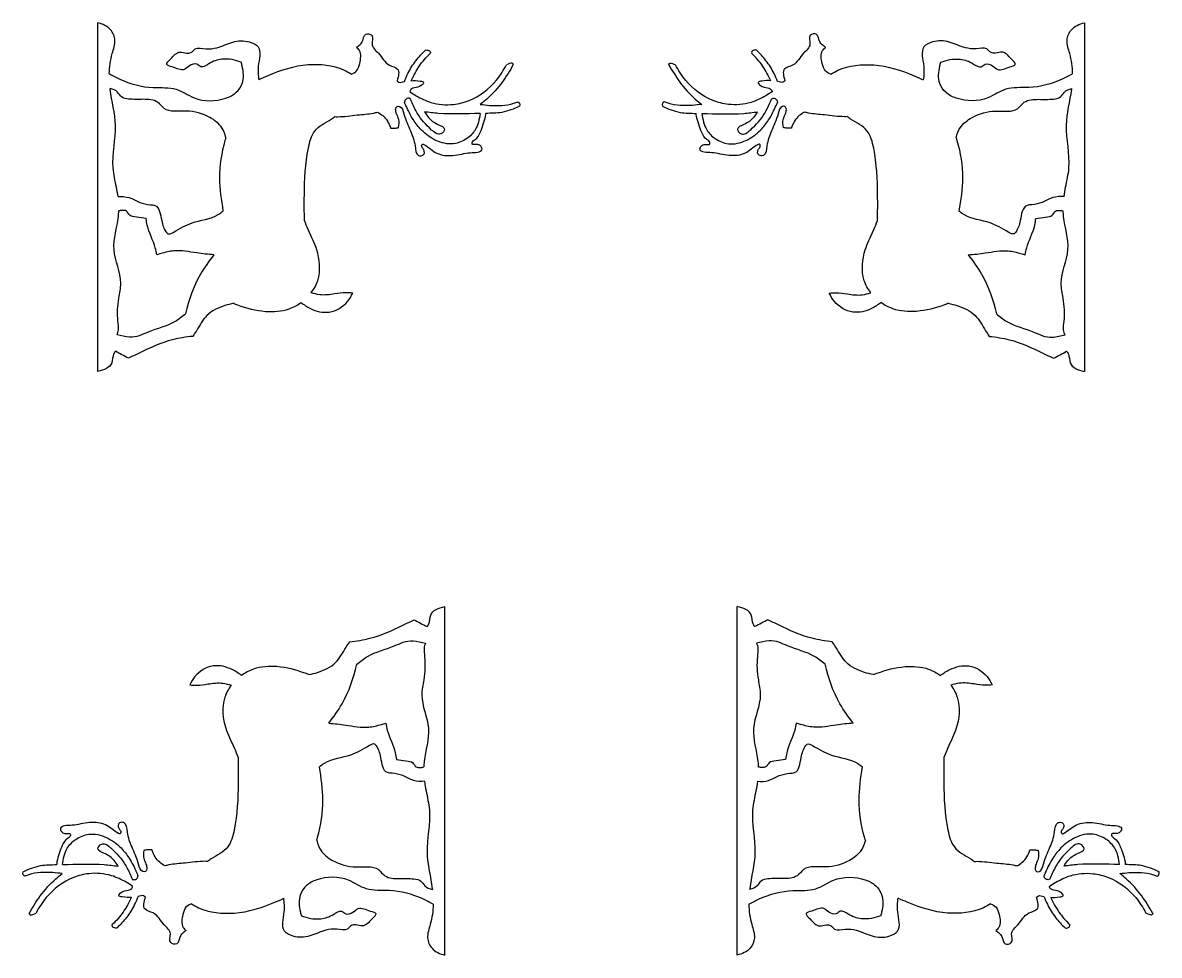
# Model space of a CAD drawing. Header units: inches. Extents: x 473.1 to 515.3, y 216.8 to 240.4.
# Drawn here: x 500.53 to 515.29, y 228.25 to 240.36 of the extents above; entities that cross this region are included whole.
import ezdxf

# ---------------------------------------------------------------- set-up
doc = ezdxf.new("R2010")
doc.units = ezdxf.units.IN
doc.header["$MEASUREMENT"] = 0

msp = doc.modelspace()

# ---------------------------------------------------------------- linework, layer by layer
at = {"color": 5}
for p, q in [((501.502, 240.36), (501.502, 235.831)), ((514.321, 240.36), (514.321, 235.831)), ((506.014, 228.253), (506.014, 232.782)), ((509.81, 228.253), (509.81, 232.782))]:
    msp.add_line(p, q, dxfattribs=at)
for points, knots in [([(501.654, 239.699), (501.656, 239.786), (501.676, 239.933), (501.749, 240.121), (501.674, 240.298), (501.567, 240.341), (501.502, 240.36)], [2.72554, 2.72554, 2.72554, 2.72554, 2.9260651, 3.0634091, 3.1765819, 3.3247475, 3.3247475, 3.3247475, 3.3247475]), ([(514.169, 239.699), (514.167, 239.786), (514.148, 239.933), (514.074, 240.121), (514.149, 240.298), (514.257, 240.341), (514.321, 240.36)], [2.72554, 2.72554, 2.72554, 2.72554, 2.9260651, 3.0634091, 3.1765819, 3.3247475, 3.3247475, 3.3247475, 3.3247475]), ([(503.367, 239.848), (503.329, 239.862), (503.247, 239.887), (503.097, 239.894), (502.97, 239.85), (502.854, 239.762), (502.784, 239.843), (502.696, 239.807), (502.61, 239.721), (502.511, 239.78), (502.368, 239.811), (502.476, 239.912), (502.547, 240), (502.648, 239.961), (502.724, 239.966), (502.779, 240.051), (502.913, 240.011), (503.076, 240.033), (503.253, 240.123), (503.445, 240.135), (503.648, 240.036), (503.577, 239.819), (503.587, 239.676), (503.596, 239.62)], [0.075344, 0.075344, 0.075344, 0.075344, 0.16897, 0.273404, 0.410715, 0.49524, 0.542149, 0.617082, 0.680191, 0.803806, 0.863576, 0.929606, 1.047787, 1.113322, 1.157595, 1.212393, 1.318851, 1.427877, 1.598184, 1.765158, 1.864327, 2.056465, 2.188796, 2.188796, 2.188796, 2.188796]), ([(504.864, 240.04), (504.879, 240.051), (504.907, 240.072), (504.958, 240.123), (504.955, 240.231), (505.104, 240.205), (505.036, 240.06), (505.18, 239.955), (505.244, 239.806), (505.435, 239.774), (505.413, 239.674), (505.392, 239.607)], [0.0335602, 0.0335602, 0.0335602, 0.0335602, 0.0751985, 0.1162753, 0.1974694, 0.2588353, 0.3456807, 0.4572883, 0.6191525, 0.7096887, 0.8188008, 0.8188008, 0.8188008, 0.8188008]), ([(510.959, 240.04), (510.945, 240.051), (510.916, 240.072), (510.866, 240.123), (510.868, 240.231), (510.72, 240.205), (510.788, 240.06), (510.644, 239.955), (510.58, 239.806), (510.389, 239.774), (510.411, 239.674), (510.432, 239.607)], [0.0335602, 0.0335602, 0.0335602, 0.0335602, 0.0751985, 0.1162753, 0.1974694, 0.2588353, 0.3456807, 0.4572883, 0.6191525, 0.7096887, 0.8188008, 0.8188008, 0.8188008, 0.8188008]), ([(512.457, 239.848), (512.495, 239.862), (512.577, 239.887), (512.727, 239.894), (512.854, 239.85), (512.97, 239.762), (513.039, 239.843), (513.128, 239.807), (513.213, 239.721), (513.313, 239.78), (513.456, 239.811), (513.347, 239.912), (513.277, 240), (513.176, 239.961), (513.1, 239.966), (513.044, 240.051), (512.911, 240.011), (512.748, 240.033), (512.571, 240.123), (512.379, 240.135), (512.176, 240.036), (512.246, 239.819), (512.237, 239.676), (512.228, 239.62)], [0.075344, 0.075344, 0.075344, 0.075344, 0.16897, 0.273404, 0.410715, 0.49524, 0.542149, 0.617082, 0.680191, 0.803806, 0.863576, 0.929606, 1.047787, 1.113322, 1.157595, 1.212393, 1.318851, 1.427877, 1.598184, 1.765158, 1.864327, 2.056465, 2.188796, 2.188796, 2.188796, 2.188796]), ([(504.795, 239.694), (504.824, 239.701), (504.876, 239.728), (504.916, 239.85), (504.933, 239.976), (504.88, 240.028), (504.864, 240.04)], [0.1203119, 0.1203119, 0.1203119, 0.1203119, 0.1902273, 0.2703508, 0.3992724, 0.4448537, 0.4448537, 0.4448537, 0.4448537]), ([(505.488, 239.598), (505.502, 239.632), (505.543, 239.727), (505.63, 239.868), (505.719, 239.96), (505.762, 240.005)], [0, 0, 0, 0, 0.0850094, 0.2379594, 0.3802232, 0.3802232, 0.3802232, 0.3802232]), ([(505.576, 239.607), (505.592, 239.641), (505.64, 239.738), (505.722, 239.86), (505.798, 239.937), (505.824, 239.962)], [0.0521259, 0.0521259, 0.0521259, 0.0521259, 0.1384535, 0.3022837, 0.3871305, 0.3871305, 0.3871305, 0.3871305]), ([(505.762, 240.005), (505.769, 240.006), (505.791, 240.007), (505.826, 239.994), (505.826, 239.971), (505.824, 239.962)], [0.04692625, 0.04692625, 0.04692625, 0.04692625, 0.06232295, 0.09595677, 0.11540307, 0.11540307, 0.11540307, 0.11540307]), ([(510.061, 240.005), (510.055, 240.006), (510.033, 240.007), (509.998, 239.994), (509.998, 239.971), (510, 239.962)], [0.04692625, 0.04692625, 0.04692625, 0.04692625, 0.06232295, 0.09595677, 0.11540307, 0.11540307, 0.11540307, 0.11540307]), ([(510.248, 239.607), (510.232, 239.641), (510.184, 239.738), (510.102, 239.86), (510.026, 239.937), (510, 239.962)], [0.0521259, 0.0521259, 0.0521259, 0.0521259, 0.1384535, 0.3022837, 0.3871305, 0.3871305, 0.3871305, 0.3871305]), ([(510.336, 239.598), (510.321, 239.632), (510.281, 239.727), (510.193, 239.868), (510.104, 239.96), (510.061, 240.005)], [0, 0, 0, 0, 0.0850094, 0.2379594, 0.3802232, 0.3802232, 0.3802232, 0.3802232]), ([(511.028, 239.694), (511, 239.701), (510.948, 239.728), (510.907, 239.85), (510.89, 239.976), (510.944, 240.028), (510.959, 240.04)], [0.1203119, 0.1203119, 0.1203119, 0.1203119, 0.1902273, 0.2703508, 0.3992724, 0.4448537, 0.4448537, 0.4448537, 0.4448537]), ([(501.654, 239.699), (501.699, 239.674), (501.876, 239.58), (502.171, 239.498), (502.519, 239.534), (502.79, 239.333), (503.092, 239.335), (503.307, 239.443), (503.41, 239.594), (503.396, 239.742), (503.372, 239.832), (503.367, 239.848)], [0.054835, 0.054835, 0.054835, 0.054835, 0.172527, 0.517877, 0.747339, 0.944496, 1.262348, 1.382481, 1.487883, 1.66332, 1.702113, 1.702113, 1.702113, 1.702113]), ([(504.795, 239.694), (504.765, 239.712), (504.596, 239.801), (504.206, 239.847), (503.839, 239.728), (503.634, 239.638), (503.596, 239.62)], [0.1376505, 0.1376505, 0.1376505, 0.1376505, 0.2182258, 0.5808549, 0.9979028, 1.0964829, 1.0964829, 1.0964829, 1.0964829]), ([(505.56, 239.464), (505.587, 239.446), (505.673, 239.391), (505.855, 239.304), (506.099, 239.283), (506.405, 239.362), (506.656, 239.549), (506.775, 239.741), (506.814, 239.812)], [0.017713, 0.017713, 0.017713, 0.017713, 0.092927, 0.253472, 0.479955, 0.639706, 0.976773, 1.162903, 1.162903, 1.162903, 1.162903]), ([(506.902, 239.817), (506.858, 239.739), (506.76, 239.577), (506.607, 239.407), (506.502, 239.322), (506.474, 239.3)], [0.0963636, 0.0963636, 0.0963636, 0.0963636, 0.3031278, 0.533921, 0.6164938, 0.6164938, 0.6164938, 0.6164938]), ([(506.902, 239.817), (506.9, 239.828), (506.886, 239.847), (506.843, 239.827), (506.814, 239.812)], [0.1155174, 0.1155174, 0.1155174, 0.1155174, 0.1545353, 0.2169543, 0.2169543, 0.2169543, 0.2169543]), ([(508.921, 239.817), (508.923, 239.828), (508.937, 239.847), (508.981, 239.827), (509.01, 239.812)], [0.1155174, 0.1155174, 0.1155174, 0.1155174, 0.1545353, 0.2169543, 0.2169543, 0.2169543, 0.2169543]), ([(508.921, 239.817), (508.966, 239.739), (509.064, 239.577), (509.216, 239.407), (509.322, 239.322), (509.35, 239.3)], [0.0963636, 0.0963636, 0.0963636, 0.0963636, 0.3031278, 0.533921, 0.6164938, 0.6164938, 0.6164938, 0.6164938]), ([(510.264, 239.464), (510.237, 239.446), (510.151, 239.391), (509.968, 239.304), (509.724, 239.283), (509.418, 239.362), (509.168, 239.549), (509.048, 239.741), (509.01, 239.812)], [0.017713, 0.017713, 0.017713, 0.017713, 0.092927, 0.253472, 0.479955, 0.639706, 0.976773, 1.162903, 1.162903, 1.162903, 1.162903]), ([(511.028, 239.694), (511.058, 239.712), (511.227, 239.801), (511.618, 239.847), (511.985, 239.728), (512.189, 239.638), (512.228, 239.62)], [0.1376505, 0.1376505, 0.1376505, 0.1376505, 0.2182258, 0.5808549, 0.9979028, 1.0964829, 1.0964829, 1.0964829, 1.0964829]), ([(514.169, 239.699), (514.125, 239.674), (513.947, 239.58), (513.653, 239.498), (513.304, 239.534), (513.034, 239.333), (512.731, 239.335), (512.517, 239.443), (512.414, 239.594), (512.428, 239.742), (512.452, 239.832), (512.457, 239.848)], [0.054835, 0.054835, 0.054835, 0.054835, 0.172527, 0.517877, 0.747339, 0.944496, 1.262348, 1.382481, 1.487883, 1.66332, 1.702113, 1.702113, 1.702113, 1.702113]), ([(501.767, 238.102), (501.762, 238.143), (501.741, 238.268), (501.665, 238.572), (501.783, 239.005), (501.685, 239.343), (501.665, 239.503), (501.665, 239.506)], [1.48944, 1.48944, 1.48944, 1.48944, 1.584694, 1.779521, 2.207203, 2.570887, 2.57787, 2.57787, 2.57787, 2.57787]), ([(503.168, 238.866), (503.154, 238.919), (503.117, 239.023), (502.931, 239.164), (502.674, 239.239), (502.396, 239.184), (502.274, 239.362), (502.09, 239.368), (501.941, 239.361), (501.809, 239.382), (501.762, 239.475), (501.703, 239.498), (501.665, 239.506)], [0.124132, 0.124132, 0.124132, 0.124132, 0.227227, 0.383683, 0.629087, 0.851327, 0.940047, 1.086084, 1.234501, 1.306591, 1.368707, 1.454176, 1.454176, 1.454176, 1.454176]), ([(505.392, 239.607), (505.399, 239.598), (505.424, 239.576), (505.462, 239.589), (505.488, 239.598)], [0.03012915, 0.03012915, 0.03012915, 0.03012915, 0.05590725, 0.11166837, 0.11166837, 0.11166837, 0.11166837]), ([(505.576, 239.607), (505.611, 239.609), (505.662, 239.61), (505.757, 239.591), (505.674, 239.501), (505.57, 239.524), (505.56, 239.469), (505.56, 239.464)], [0.0209127, 0.0209127, 0.0209127, 0.0209127, 0.1095426, 0.1458632, 0.1849923, 0.3086619, 0.3194369, 0.3194369, 0.3194369, 0.3194369]), ([(510.248, 239.607), (510.213, 239.609), (510.162, 239.61), (510.066, 239.591), (510.149, 239.501), (510.254, 239.524), (510.264, 239.469), (510.264, 239.464)], [0.0209127, 0.0209127, 0.0209127, 0.0209127, 0.1095426, 0.1458632, 0.1849923, 0.3086619, 0.3194369, 0.3194369, 0.3194369, 0.3194369]), ([(510.432, 239.607), (510.425, 239.598), (510.4, 239.576), (510.362, 239.589), (510.336, 239.598)], [0.03012915, 0.03012915, 0.03012915, 0.03012915, 0.05590725, 0.11166837, 0.11166837, 0.11166837, 0.11166837]), ([(512.655, 238.866), (512.67, 238.919), (512.707, 239.023), (512.892, 239.164), (513.149, 239.239), (513.427, 239.184), (513.549, 239.362), (513.734, 239.368), (513.883, 239.361), (514.015, 239.382), (514.061, 239.475), (514.121, 239.498), (514.159, 239.506)], [0.124132, 0.124132, 0.124132, 0.124132, 0.227227, 0.383683, 0.629087, 0.851327, 0.940047, 1.086084, 1.234501, 1.306591, 1.368707, 1.454176, 1.454176, 1.454176, 1.454176]), ([(514.057, 238.102), (514.062, 238.143), (514.083, 238.268), (514.159, 238.572), (514.041, 239.005), (514.138, 239.343), (514.158, 239.503), (514.159, 239.506)], [1.48944, 1.48944, 1.48944, 1.48944, 1.584694, 1.779521, 2.207203, 2.570887, 2.57787, 2.57787, 2.57787, 2.57787]), ([(505.563, 239.375), (505.557, 239.378), (505.537, 239.383), (505.494, 239.366), (505.489, 239.337), (505.49, 239.323)], [0.0659547, 0.0659547, 0.0659547, 0.0659547, 0.08136451, 0.11863646, 0.15052841, 0.15052841, 0.15052841, 0.15052841]), ([(505.749, 239.203), (505.765, 239.177), (505.81, 239.108), (505.894, 239.045), (506.043, 238.994), (505.944, 238.881), (505.786, 239.009), (505.669, 239.144), (505.595, 239.298), (505.568, 239.363), (505.563, 239.375)], [0.0196757, 0.0196757, 0.0196757, 0.0196757, 0.0888288, 0.2069723, 0.2881224, 0.3474639, 0.4464288, 0.6664915, 0.7999461, 0.830024, 0.830024, 0.830024, 0.830024]), ([(510.074, 239.203), (510.058, 239.177), (510.014, 239.108), (509.929, 239.045), (509.78, 238.994), (509.88, 238.881), (510.037, 239.009), (510.155, 239.144), (510.229, 239.298), (510.256, 239.363), (510.261, 239.375)], [0.0196757, 0.0196757, 0.0196757, 0.0196757, 0.0888288, 0.2069723, 0.2881224, 0.3474639, 0.4464288, 0.6664915, 0.7999461, 0.830024, 0.830024, 0.830024, 0.830024]), ([(510.261, 239.375), (510.266, 239.378), (510.287, 239.383), (510.329, 239.366), (510.334, 239.337), (510.334, 239.323)], [0.0659547, 0.0659547, 0.0659547, 0.0659547, 0.08136451, 0.11863646, 0.15052841, 0.15052841, 0.15052841, 0.15052841]), ([(504.586, 239.141), (504.597, 239.14), (504.694, 239.138), (504.861, 239.165), (505.037, 239.175), (505.123, 239.195), (505.14, 239.2)], [0.2197167, 0.2197167, 0.2197167, 0.2197167, 0.2456395, 0.443915, 0.608473, 0.6494679, 0.6494679, 0.6494679, 0.6494679]), ([(505.14, 239.2), (505.164, 239.186), (505.237, 239.137), (505.289, 239.055), (505.307, 238.994), (505.308, 238.992)], [0.0538007, 0.0538007, 0.0538007, 0.0538007, 0.1159326, 0.2582967, 0.263019, 0.263019, 0.263019, 0.263019]), ([(505.413, 239), (505.419, 239.035), (505.424, 239.097), (505.386, 239.17), (505.371, 239.222), (505.376, 239.257), (505.394, 239.277), (505.457, 239.275), (505.491, 239.123), (505.563, 238.966), (505.632, 238.799), (505.634, 238.631), (505.721, 238.63), (505.749, 238.658), (505.749, 238.693), (505.734, 238.721), (505.716, 238.742), (505.708, 238.762), (505.72, 238.789), (505.806, 238.747), (505.896, 238.643), (506.128, 238.624), (506.304, 238.676), (506.424, 238.673), (506.507, 238.699), (506.487, 238.759), (506.441, 238.786), (506.403, 238.778), (506.366, 238.779), (506.365, 238.818), (506.463, 238.871), (506.498, 239.006), (506.541, 239.122), (506.545, 239.17), (506.545, 239.183)], [0.028135, 0.028135, 0.028135, 0.028135, 0.108244, 0.169818, 0.213988, 0.231334, 0.248282, 0.27224, 0.357755, 0.54116, 0.697207, 0.798566, 0.841166, 0.859367, 0.884277, 0.914832, 0.930096, 0.94753, 0.965028, 0.978794, 1.135467, 1.296511, 1.472302, 1.549432, 1.594197, 1.629311, 1.665483, 1.708347, 1.723076, 1.735714, 1.781266, 1.953369, 2.036597, 2.066195, 2.066195, 2.066195, 2.066195]), ([(506.471, 239.182), (506.46, 239.106), (506.436, 238.979), (506.297, 238.842), (506.113, 238.764), (505.889, 238.818), (505.718, 238.946), (505.59, 239.107), (505.53, 239.234), (505.496, 239.31), (505.49, 239.323)], [0.025383, 0.025383, 0.025383, 0.025383, 0.196043, 0.318576, 0.458942, 0.639829, 0.817168, 0.946858, 1.108986, 1.140137, 1.140137, 1.140137, 1.140137]), ([(506.471, 239.182), (506.289, 239.178), (506.048, 239.165), (505.809, 239.195), (505.749, 239.203)], [0.4822642, 0.4822642, 0.4822642, 0.4822642, 0.9002877, 1.0386057, 1.0386057, 1.0386057, 1.0386057]), ([(506.474, 239.3), (506.514, 239.295), (506.659, 239.278), (506.828, 239.283), (506.944, 239.326), (506.961, 239.333)], [0.063853, 0.063853, 0.063853, 0.063853, 0.1562403, 0.4002459, 0.4427837, 0.4427837, 0.4427837, 0.4427837]), ([(506.983, 239.276), (506.909, 239.241), (506.769, 239.184), (506.616, 239.184), (506.545, 239.183)], [0.0770294, 0.0770294, 0.0770294, 0.0770294, 0.2637155, 0.4254718, 0.4254718, 0.4254718, 0.4254718]), ([(506.961, 239.333), (506.97, 239.328), (506.987, 239.313), (506.987, 239.289), (506.983, 239.276)], [0.08456292, 0.08456292, 0.08456292, 0.08456292, 0.10556528, 0.13460463, 0.13460463, 0.13460463, 0.13460463]), ([(508.862, 239.333), (508.854, 239.328), (508.837, 239.313), (508.837, 239.289), (508.841, 239.276)], [0.08456292, 0.08456292, 0.08456292, 0.08456292, 0.10556528, 0.13460463, 0.13460463, 0.13460463, 0.13460463]), ([(508.841, 239.276), (508.915, 239.241), (509.055, 239.184), (509.208, 239.184), (509.278, 239.183)], [0.0770294, 0.0770294, 0.0770294, 0.0770294, 0.2637155, 0.4254718, 0.4254718, 0.4254718, 0.4254718]), ([(509.35, 239.3), (509.31, 239.295), (509.165, 239.278), (508.995, 239.283), (508.879, 239.326), (508.862, 239.333)], [0.063853, 0.063853, 0.063853, 0.063853, 0.1562403, 0.4002459, 0.4427837, 0.4427837, 0.4427837, 0.4427837]), ([(510.411, 239), (510.405, 239.035), (510.4, 239.097), (510.437, 239.17), (510.453, 239.222), (510.447, 239.257), (510.429, 239.277), (510.366, 239.275), (510.333, 239.123), (510.26, 238.966), (510.192, 238.799), (510.189, 238.631), (510.102, 238.63), (510.075, 238.658), (510.075, 238.693), (510.09, 238.721), (510.108, 238.742), (510.115, 238.762), (510.103, 238.789), (510.018, 238.747), (509.927, 238.643), (509.696, 238.624), (509.519, 238.676), (509.399, 238.673), (509.317, 238.699), (509.337, 238.759), (509.383, 238.786), (509.421, 238.778), (509.458, 238.779), (509.459, 238.818), (509.361, 238.871), (509.326, 239.006), (509.282, 239.122), (509.279, 239.17), (509.278, 239.183)], [0.028135, 0.028135, 0.028135, 0.028135, 0.108244, 0.169818, 0.213988, 0.231334, 0.248282, 0.27224, 0.357755, 0.54116, 0.697207, 0.798566, 0.841166, 0.859367, 0.884277, 0.914832, 0.930096, 0.94753, 0.965028, 0.978794, 1.135467, 1.296511, 1.472302, 1.549432, 1.594197, 1.629311, 1.665483, 1.708347, 1.723076, 1.735714, 1.781266, 1.953369, 2.036597, 2.066195, 2.066195, 2.066195, 2.066195]), ([(509.353, 239.182), (509.364, 239.106), (509.388, 238.979), (509.527, 238.842), (509.711, 238.764), (509.934, 238.818), (510.106, 238.946), (510.233, 239.107), (510.294, 239.234), (510.328, 239.31), (510.334, 239.323)], [0.025383, 0.025383, 0.025383, 0.025383, 0.196043, 0.318576, 0.458942, 0.639829, 0.817168, 0.946858, 1.108986, 1.140137, 1.140137, 1.140137, 1.140137]), ([(509.353, 239.182), (509.535, 239.178), (509.775, 239.165), (510.015, 239.195), (510.074, 239.203)], [0.4822642, 0.4822642, 0.4822642, 0.4822642, 0.9002877, 1.0386057, 1.0386057, 1.0386057, 1.0386057]), ([(510.683, 239.2), (510.66, 239.186), (510.587, 239.137), (510.535, 239.055), (510.517, 238.994), (510.516, 238.992)], [0.0538007, 0.0538007, 0.0538007, 0.0538007, 0.1159326, 0.2582967, 0.263019, 0.263019, 0.263019, 0.263019]), ([(511.238, 239.141), (511.227, 239.14), (511.13, 239.138), (510.962, 239.165), (510.787, 239.175), (510.701, 239.195), (510.683, 239.2)], [0.2197167, 0.2197167, 0.2197167, 0.2197167, 0.2456395, 0.443915, 0.608473, 0.6494679, 0.6494679, 0.6494679, 0.6494679]), ([(504.189, 237.791), (504.187, 237.902), (504.186, 238.216), (504.201, 238.603), (504.301, 238.985), (504.479, 239.071), (504.57, 239.13), (504.586, 239.141)], [0.248618, 0.248618, 0.248618, 0.248618, 0.504585, 0.97587, 1.157697, 1.361445, 1.404524, 1.404524, 1.404524, 1.404524]), ([(511.635, 237.791), (511.636, 237.902), (511.638, 238.216), (511.623, 238.603), (511.523, 238.985), (511.344, 239.071), (511.253, 239.13), (511.238, 239.141)], [0.248618, 0.248618, 0.248618, 0.248618, 0.504585, 0.97587, 1.157697, 1.361445, 1.404524, 1.404524, 1.404524, 1.404524]), ([(505.308, 238.992), (505.327, 238.989), (505.363, 238.988), (505.398, 238.996), (505.414, 239)], [0.05747248, 0.05747248, 0.05747248, 0.05747248, 0.10340044, 0.14012477, 0.14012477, 0.14012477, 0.14012477]), ([(510.516, 238.992), (510.496, 238.989), (510.461, 238.988), (510.426, 238.996), (510.41, 239)], [0.05747248, 0.05747248, 0.05747248, 0.05747248, 0.10340044, 0.14012477, 0.14012477, 0.14012477, 0.14012477]), ([(503.168, 238.866), (503.164, 238.854), (503.113, 238.685), (503.063, 238.363), (503.108, 238.058), (503.131, 237.915)], [0.1913878, 0.1913878, 0.1913878, 0.1913878, 0.2216024, 0.5971846, 0.9298349, 0.9298349, 0.9298349, 0.9298349]), ([(512.655, 238.866), (512.659, 238.854), (512.711, 238.685), (512.761, 238.363), (512.715, 238.058), (512.692, 237.915)], [0.1913878, 0.1913878, 0.1913878, 0.1913878, 0.2216024, 0.5971846, 0.9298349, 0.9298349, 0.9298349, 0.9298349]), ([(501.767, 238.102), (501.816, 238.105), (501.915, 238.101), (502.044, 238.021), (502.158, 237.997), (502.306, 237.993), (502.327, 237.795), (502.363, 237.677), (502.424, 237.605), (502.559, 237.68), (502.736, 237.788), (502.997, 237.811), (503.112, 237.899), (503.131, 237.915)], [0.082537, 0.082537, 0.082537, 0.082537, 0.195146, 0.312679, 0.419611, 0.467194, 0.632981, 0.759892, 0.778933, 0.834426, 1.045112, 1.320719, 1.379754, 1.379754, 1.379754, 1.379754]), ([(514.057, 238.102), (514.007, 238.105), (513.908, 238.101), (513.779, 238.021), (513.666, 237.997), (513.517, 237.993), (513.496, 237.795), (513.46, 237.677), (513.4, 237.605), (513.265, 237.68), (513.088, 237.788), (512.827, 237.811), (512.712, 237.899), (512.692, 237.915)], [0.082537, 0.082537, 0.082537, 0.082537, 0.195146, 0.312679, 0.419611, 0.467194, 0.632981, 0.759892, 0.778933, 0.834426, 1.045112, 1.320719, 1.379754, 1.379754, 1.379754, 1.379754]), ([(501.754, 236.307), (501.763, 236.328), (501.78, 236.385), (501.753, 236.548), (501.766, 236.749), (501.836, 237.061), (501.653, 237.409), (501.765, 237.723), (501.776, 237.892), (501.777, 237.916)], [0.094414, 0.094414, 0.094414, 0.094414, 0.148095, 0.234589, 0.465086, 0.615051, 0.957544, 1.291396, 1.346238, 1.346238, 1.346238, 1.346238]), ([(502.133, 237.817), (502.091, 237.824), (501.99, 237.84), (501.92, 237.841), (501.885, 237.924), (501.823, 237.925), (501.79, 237.919), (501.777, 237.916)], [0.1173741, 0.1173741, 0.1173741, 0.1173741, 0.1762866, 0.2497739, 0.3023538, 0.3466083, 0.3786297, 0.3786297, 0.3786297, 0.3786297]), ([(513.691, 237.817), (513.733, 237.824), (513.834, 237.84), (513.904, 237.841), (513.939, 237.924), (514, 237.925), (514.033, 237.919), (514.047, 237.916)], [0.1173741, 0.1173741, 0.1173741, 0.1173741, 0.1762866, 0.2497739, 0.3023538, 0.3466083, 0.3786297, 0.3786297, 0.3786297, 0.3786297]), ([(514.07, 236.307), (514.061, 236.328), (514.044, 236.385), (514.071, 236.548), (514.057, 236.749), (513.987, 237.061), (514.171, 237.409), (514.059, 237.723), (514.048, 237.892), (514.047, 237.916)], [0.094414, 0.094414, 0.094414, 0.094414, 0.148095, 0.234589, 0.465086, 0.615051, 0.957544, 1.291396, 1.346238, 1.346238, 1.346238, 1.346238]), ([(502.27, 237.346), (502.266, 237.377), (502.24, 237.508), (502.155, 237.656), (502.136, 237.788), (502.133, 237.817)], [0.1617257, 0.1617257, 0.1617257, 0.1617257, 0.2335168, 0.4731251, 0.5406743, 0.5406743, 0.5406743, 0.5406743]), ([(504.278, 236.855), (504.314, 236.902), (504.411, 237.072), (504.376, 237.405), (504.274, 237.583), (504.205, 237.751), (504.189, 237.791)], [1.0863327, 1.0863327, 1.0863327, 1.0863327, 1.2223876, 1.5317938, 1.7528593, 1.8202167, 1.8202167, 1.8202167, 1.8202167]), ([(511.546, 236.855), (511.509, 236.902), (511.413, 237.072), (511.448, 237.405), (511.55, 237.583), (511.618, 237.751), (511.635, 237.791)], [1.0863327, 1.0863327, 1.0863327, 1.0863327, 1.2223876, 1.5317938, 1.7528593, 1.8202167, 1.8202167, 1.8202167, 1.8202167]), ([(513.553, 237.346), (513.558, 237.377), (513.583, 237.508), (513.669, 237.656), (513.688, 237.788), (513.691, 237.817)], [0.1617257, 0.1617257, 0.1617257, 0.1617257, 0.2335168, 0.4731251, 0.5406743, 0.5406743, 0.5406743, 0.5406743]), ([(503.012, 237.347), (502.938, 237.353), (502.765, 237.37), (502.534, 237.418), (502.362, 237.373), (502.289, 237.352), (502.27, 237.346)], [0.1057586, 0.1057586, 0.1057586, 0.1057586, 0.2772076, 0.5068894, 0.63755, 0.6821545, 0.6821545, 0.6821545, 0.6821545]), ([(503.012, 237.347), (502.949, 237.265), (502.782, 237.035), (502.686, 236.76), (502.646, 236.581)], [0.074139, 0.074139, 0.074139, 0.074139, 0.3108389, 0.7311346, 0.7311346, 0.7311346, 0.7311346]), ([(512.812, 237.347), (512.886, 237.353), (513.059, 237.37), (513.29, 237.418), (513.462, 237.373), (513.535, 237.352), (513.553, 237.346)], [0.1057586, 0.1057586, 0.1057586, 0.1057586, 0.2772076, 0.5068894, 0.63755, 0.6821545, 0.6821545, 0.6821545, 0.6821545]), ([(512.812, 237.347), (512.875, 237.265), (513.042, 237.035), (513.138, 236.76), (513.178, 236.581)], [0.074139, 0.074139, 0.074139, 0.074139, 0.3108389, 0.7311346, 0.7311346, 0.7311346, 0.7311346]), ([(504.144, 236.727), (504.183, 236.698), (504.292, 236.626), (504.524, 236.567), (504.731, 236.696), (504.798, 236.812), (504.817, 236.85)], [0.0784206, 0.0784206, 0.0784206, 0.0784206, 0.1885057, 0.3809215, 0.5926017, 0.6909413, 0.6909413, 0.6909413, 0.6909413]), ([(504.817, 236.85), (504.787, 236.853), (504.709, 236.859), (504.567, 236.835), (504.412, 236.815), (504.314, 236.842), (504.278, 236.855)], [0.0545896, 0.0545896, 0.0545896, 0.0545896, 0.1228537, 0.2369043, 0.3864798, 0.4737791, 0.4737791, 0.4737791, 0.4737791]), ([(511.007, 236.85), (511.036, 236.853), (511.115, 236.859), (511.257, 236.835), (511.411, 236.815), (511.51, 236.842), (511.546, 236.855)], [0.0545896, 0.0545896, 0.0545896, 0.0545896, 0.1228537, 0.2369043, 0.3864798, 0.4737791, 0.4737791, 0.4737791, 0.4737791]), ([(511.679, 236.727), (511.641, 236.698), (511.532, 236.626), (511.3, 236.567), (511.093, 236.696), (511.026, 236.812), (511.007, 236.85)], [0.0784206, 0.0784206, 0.0784206, 0.0784206, 0.1885057, 0.3809215, 0.5926017, 0.6909413, 0.6909413, 0.6909413, 0.6909413]), ([(503.27, 236.717), (503.232, 236.709), (503.107, 236.678), (502.908, 236.585), (502.814, 236.404), (502.755, 236.312), (502.739, 236.288)], [0.2059583, 0.2059583, 0.2059583, 0.2059583, 0.2961113, 0.5010666, 0.6865052, 0.7527134, 0.7527134, 0.7527134, 0.7527134]), ([(503.27, 236.717), (503.286, 236.71), (503.42, 236.659), (503.658, 236.596), (503.952, 236.616), (504.096, 236.692), (504.144, 236.727)], [0.246599, 0.246599, 0.246599, 0.246599, 0.2868242, 0.5753262, 0.8107765, 0.9452505, 0.9452505, 0.9452505, 0.9452505]), ([(512.553, 236.717), (512.537, 236.71), (512.404, 236.659), (512.165, 236.596), (511.872, 236.616), (511.727, 236.692), (511.679, 236.727)], [0.246599, 0.246599, 0.246599, 0.246599, 0.2868242, 0.5753262, 0.8107765, 0.9452505, 0.9452505, 0.9452505, 0.9452505]), ([(512.553, 236.717), (512.592, 236.709), (512.717, 236.678), (512.916, 236.585), (513.01, 236.404), (513.069, 236.312), (513.085, 236.288)], [0.2059583, 0.2059583, 0.2059583, 0.2059583, 0.2961113, 0.5010666, 0.6865052, 0.7527134, 0.7527134, 0.7527134, 0.7527134]), ([(502.646, 236.581), (502.602, 236.543), (502.459, 236.432), (502.19, 236.371), (501.968, 236.249), (501.806, 236.298), (501.754, 236.307)], [0.1034651, 0.1034651, 0.1034651, 0.1034651, 0.2363349, 0.5242128, 0.7175892, 0.8267032, 0.8267032, 0.8267032, 0.8267032]), ([(513.178, 236.581), (513.221, 236.543), (513.365, 236.432), (513.634, 236.371), (513.855, 236.249), (514.018, 236.298), (514.07, 236.307)], [0.1034651, 0.1034651, 0.1034651, 0.1034651, 0.2363349, 0.5242128, 0.7175892, 0.8267032, 0.8267032, 0.8267032, 0.8267032]), ([(502.739, 236.288), (502.65, 236.279), (502.407, 236.244), (502.135, 236.117), (501.949, 236.026), (501.903, 236.004)], [0.1680904, 0.1680904, 0.1680904, 0.1680904, 0.3740937, 0.7346721, 0.8517959, 0.8517959, 0.8517959, 0.8517959]), ([(513.085, 236.288), (513.174, 236.279), (513.416, 236.244), (513.689, 236.117), (513.875, 236.026), (513.92, 236.004)], [0.1680904, 0.1680904, 0.1680904, 0.1680904, 0.3740937, 0.7346721, 0.8517959, 0.8517959, 0.8517959, 0.8517959]), ([(501.733, 236.094), (501.724, 236.083), (501.696, 236.04), (501.701, 235.894), (501.587, 235.852), (501.502, 235.831)], [0.093887, 0.093887, 0.093887, 0.093887, 0.1287124, 0.2162796, 0.3886242, 0.3886242, 0.3886242, 0.3886242]), ([(514.091, 236.094), (514.1, 236.083), (514.128, 236.04), (514.123, 235.894), (514.236, 235.852), (514.321, 235.831)], [0.093887, 0.093887, 0.093887, 0.093887, 0.1287124, 0.2162796, 0.3886242, 0.3886242, 0.3886242, 0.3886242]), ([(505.783, 232.519), (505.792, 232.53), (505.82, 232.573), (505.815, 232.719), (505.929, 232.761), (506.014, 232.782)], [0.093887, 0.093887, 0.093887, 0.093887, 0.1287124, 0.2162796, 0.3886242, 0.3886242, 0.3886242, 0.3886242]), ([(510.041, 232.519), (510.031, 232.53), (510.004, 232.573), (510.008, 232.719), (509.895, 232.761), (509.81, 232.782)], [0.093887, 0.093887, 0.093887, 0.093887, 0.1287124, 0.2162796, 0.3886242, 0.3886242, 0.3886242, 0.3886242]), ([(504.777, 232.324), (504.866, 232.333), (505.109, 232.368), (505.381, 232.495), (505.567, 232.586), (505.613, 232.609)], [0.1680904, 0.1680904, 0.1680904, 0.1680904, 0.3740937, 0.7346721, 0.8517959, 0.8517959, 0.8517959, 0.8517959]), ([(511.046, 232.324), (510.957, 232.333), (510.715, 232.368), (510.442, 232.495), (510.257, 232.586), (510.211, 232.609)], [0.1680904, 0.1680904, 0.1680904, 0.1680904, 0.3740937, 0.7346721, 0.8517959, 0.8517959, 0.8517959, 0.8517959]), ([(504.246, 231.896), (504.284, 231.904), (504.409, 231.935), (504.608, 232.027), (504.702, 232.209), (504.761, 232.301), (504.777, 232.324)], [0.2059583, 0.2059583, 0.2059583, 0.2059583, 0.2961113, 0.5010666, 0.6865052, 0.7527134, 0.7527134, 0.7527134, 0.7527134]), ([(504.87, 232.031), (504.914, 232.069), (505.057, 232.18), (505.326, 232.241), (505.548, 232.363), (505.71, 232.315), (505.762, 232.306)], [0.1034651, 0.1034651, 0.1034651, 0.1034651, 0.2363349, 0.5242128, 0.7175892, 0.8267032, 0.8267032, 0.8267032, 0.8267032]), ([(505.762, 232.306), (505.753, 232.284), (505.736, 232.228), (505.763, 232.064), (505.75, 231.863), (505.68, 231.552), (505.863, 231.204), (505.751, 230.889), (505.74, 230.721), (505.739, 230.697)], [0.094414, 0.094414, 0.094414, 0.094414, 0.148095, 0.234589, 0.465086, 0.615051, 0.957544, 1.291396, 1.346238, 1.346238, 1.346238, 1.346238]), ([(510.062, 232.306), (510.071, 232.284), (510.088, 232.228), (510.06, 232.064), (510.074, 231.863), (510.144, 231.552), (509.96, 231.204), (510.073, 230.889), (510.084, 230.721), (510.084, 230.697)], [0.094414, 0.094414, 0.094414, 0.094414, 0.148095, 0.234589, 0.465086, 0.615051, 0.957544, 1.291396, 1.346238, 1.346238, 1.346238, 1.346238]), ([(510.954, 232.031), (510.91, 232.069), (510.766, 232.18), (510.497, 232.241), (510.276, 232.363), (510.114, 232.315), (510.062, 232.306)], [0.1034651, 0.1034651, 0.1034651, 0.1034651, 0.2363349, 0.5242128, 0.7175892, 0.8267032, 0.8267032, 0.8267032, 0.8267032]), ([(511.578, 231.896), (511.54, 231.904), (511.415, 231.935), (511.215, 232.027), (511.122, 232.209), (511.062, 232.301), (511.046, 232.324)], [0.2059583, 0.2059583, 0.2059583, 0.2059583, 0.2961113, 0.5010666, 0.6865052, 0.7527134, 0.7527134, 0.7527134, 0.7527134]), ([(503.372, 231.886), (503.333, 231.914), (503.224, 231.986), (502.992, 232.046), (502.785, 231.917), (502.718, 231.801), (502.699, 231.762)], [0.0784206, 0.0784206, 0.0784206, 0.0784206, 0.1885057, 0.3809215, 0.5926017, 0.6909413, 0.6909413, 0.6909413, 0.6909413]), ([(504.246, 231.896), (504.23, 231.902), (504.096, 231.953), (503.858, 232.016), (503.564, 231.997), (503.42, 231.92), (503.372, 231.886)], [0.246599, 0.246599, 0.246599, 0.246599, 0.2868242, 0.5753262, 0.8107765, 0.9452505, 0.9452505, 0.9452505, 0.9452505]), ([(504.504, 231.266), (504.567, 231.347), (504.734, 231.578), (504.83, 231.852), (504.87, 232.031)], [0.074139, 0.074139, 0.074139, 0.074139, 0.3108389, 0.7311346, 0.7311346, 0.7311346, 0.7311346]), ([(511.319, 231.266), (511.257, 231.347), (511.089, 231.578), (510.994, 231.852), (510.954, 232.031)], [0.074139, 0.074139, 0.074139, 0.074139, 0.3108389, 0.7311346, 0.7311346, 0.7311346, 0.7311346]), ([(511.578, 231.896), (511.594, 231.902), (511.727, 231.953), (511.966, 232.016), (512.26, 231.997), (512.404, 231.92), (512.452, 231.886)], [0.246599, 0.246599, 0.246599, 0.246599, 0.2868242, 0.5753262, 0.8107765, 0.9452505, 0.9452505, 0.9452505, 0.9452505]), ([(512.452, 231.886), (512.49, 231.914), (512.6, 231.986), (512.831, 232.046), (513.038, 231.917), (513.106, 231.801), (513.125, 231.762)], [0.0784206, 0.0784206, 0.0784206, 0.0784206, 0.1885057, 0.3809215, 0.5926017, 0.6909413, 0.6909413, 0.6909413, 0.6909413]), ([(502.699, 231.762), (502.729, 231.759), (502.807, 231.754), (502.949, 231.778), (503.104, 231.798), (503.202, 231.77), (503.238, 231.758)], [0.0545896, 0.0545896, 0.0545896, 0.0545896, 0.1228537, 0.2369043, 0.3864798, 0.4737791, 0.4737791, 0.4737791, 0.4737791]), ([(503.238, 231.758), (503.202, 231.711), (503.105, 231.54), (503.14, 231.207), (503.242, 231.03), (503.311, 230.862), (503.327, 230.822)], [1.0863327, 1.0863327, 1.0863327, 1.0863327, 1.2223876, 1.5317938, 1.7528593, 1.8202167, 1.8202167, 1.8202167, 1.8202167]), ([(512.586, 231.758), (512.622, 231.711), (512.718, 231.54), (512.684, 231.207), (512.582, 231.03), (512.513, 230.862), (512.496, 230.822)], [1.0863327, 1.0863327, 1.0863327, 1.0863327, 1.2223876, 1.5317938, 1.7528593, 1.8202167, 1.8202167, 1.8202167, 1.8202167]), ([(513.125, 231.762), (513.095, 231.759), (513.016, 231.754), (512.874, 231.778), (512.72, 231.798), (512.621, 231.77), (512.586, 231.758)], [0.0545896, 0.0545896, 0.0545896, 0.0545896, 0.1228537, 0.2369043, 0.3864798, 0.4737791, 0.4737791, 0.4737791, 0.4737791]), ([(504.504, 231.266), (504.578, 231.26), (504.751, 231.242), (504.982, 231.195), (505.154, 231.239), (505.227, 231.261), (505.246, 231.266)], [0.1057586, 0.1057586, 0.1057586, 0.1057586, 0.2772076, 0.5068894, 0.63755, 0.6821545, 0.6821545, 0.6821545, 0.6821545]), ([(505.246, 231.266), (505.25, 231.236), (505.276, 231.104), (505.361, 230.957), (505.38, 230.825), (505.383, 230.796)], [0.1617257, 0.1617257, 0.1617257, 0.1617257, 0.2335168, 0.4731251, 0.5406743, 0.5406743, 0.5406743, 0.5406743]), ([(510.578, 231.266), (510.574, 231.236), (510.548, 231.104), (510.462, 230.957), (510.444, 230.825), (510.44, 230.796)], [0.1617257, 0.1617257, 0.1617257, 0.1617257, 0.2335168, 0.4731251, 0.5406743, 0.5406743, 0.5406743, 0.5406743]), ([(511.319, 231.266), (511.246, 231.26), (511.073, 231.242), (510.842, 231.195), (510.67, 231.239), (510.596, 231.261), (510.578, 231.266)], [0.1057586, 0.1057586, 0.1057586, 0.1057586, 0.2772076, 0.5068894, 0.63755, 0.6821545, 0.6821545, 0.6821545, 0.6821545]), ([(505.749, 230.511), (505.7, 230.507), (505.601, 230.511), (505.472, 230.591), (505.358, 230.616), (505.21, 230.619), (505.189, 230.818), (505.153, 230.936), (505.092, 231.008), (504.957, 230.932), (504.78, 230.824), (504.519, 230.801), (504.404, 230.714), (504.385, 230.697)], [0.082537, 0.082537, 0.082537, 0.082537, 0.195146, 0.312679, 0.419611, 0.467194, 0.632981, 0.759892, 0.778933, 0.834426, 1.045112, 1.320719, 1.379754, 1.379754, 1.379754, 1.379754]), ([(510.075, 230.511), (510.124, 230.507), (510.223, 230.511), (510.352, 230.591), (510.466, 230.616), (510.614, 230.619), (510.635, 230.818), (510.671, 230.936), (510.731, 231.008), (510.866, 230.932), (511.044, 230.824), (511.304, 230.801), (511.419, 230.714), (511.439, 230.697)], [0.082537, 0.082537, 0.082537, 0.082537, 0.195146, 0.312679, 0.419611, 0.467194, 0.632981, 0.759892, 0.778933, 0.834426, 1.045112, 1.320719, 1.379754, 1.379754, 1.379754, 1.379754]), ([(503.327, 230.822), (503.329, 230.711), (503.33, 230.396), (503.315, 230.009), (503.215, 229.628), (503.036, 229.542), (502.946, 229.482), (502.93, 229.472)], [0.248618, 0.248618, 0.248618, 0.248618, 0.504585, 0.97587, 1.157697, 1.361445, 1.404524, 1.404524, 1.404524, 1.404524]), ([(505.383, 230.796), (505.425, 230.788), (505.526, 230.773), (505.596, 230.772), (505.631, 230.689), (505.693, 230.688), (505.726, 230.694), (505.739, 230.697)], [0.1173741, 0.1173741, 0.1173741, 0.1173741, 0.1762866, 0.2497739, 0.3023538, 0.3466083, 0.3786297, 0.3786297, 0.3786297, 0.3786297]), ([(510.44, 230.796), (510.399, 230.788), (510.298, 230.773), (510.227, 230.772), (510.193, 230.689), (510.131, 230.688), (510.098, 230.694), (510.084, 230.697)], [0.1173741, 0.1173741, 0.1173741, 0.1173741, 0.1762866, 0.2497739, 0.3023538, 0.3466083, 0.3786297, 0.3786297, 0.3786297, 0.3786297]), ([(512.496, 230.822), (512.495, 230.711), (512.493, 230.396), (512.509, 230.009), (512.609, 229.628), (512.787, 229.542), (512.878, 229.482), (512.894, 229.472)], [0.248618, 0.248618, 0.248618, 0.248618, 0.504585, 0.97587, 1.157697, 1.361445, 1.404524, 1.404524, 1.404524, 1.404524]), ([(504.348, 229.746), (504.352, 229.759), (504.403, 229.927), (504.453, 230.249), (504.407, 230.554), (504.385, 230.697)], [0.1913878, 0.1913878, 0.1913878, 0.1913878, 0.2216024, 0.5971846, 0.9298349, 0.9298349, 0.9298349, 0.9298349]), ([(511.476, 229.746), (511.472, 229.759), (511.421, 229.927), (511.371, 230.249), (511.416, 230.554), (511.439, 230.697)], [0.1913878, 0.1913878, 0.1913878, 0.1913878, 0.2216024, 0.5971846, 0.9298349, 0.9298349, 0.9298349, 0.9298349]), ([(505.749, 230.511), (505.754, 230.47), (505.775, 230.345), (505.851, 230.041), (505.733, 229.608), (505.831, 229.27), (505.851, 229.109), (505.851, 229.106)], [1.48944, 1.48944, 1.48944, 1.48944, 1.584694, 1.779521, 2.207203, 2.570887, 2.57787, 2.57787, 2.57787, 2.57787]), ([(510.075, 230.511), (510.069, 230.47), (510.049, 230.345), (509.973, 230.041), (510.09, 229.608), (509.993, 229.27), (509.973, 229.109), (509.973, 229.106)], [1.48944, 1.48944, 1.48944, 1.48944, 1.584694, 1.779521, 2.207203, 2.570887, 2.57787, 2.57787, 2.57787, 2.57787]), ([(502.103, 229.613), (502.097, 229.577), (502.092, 229.516), (502.13, 229.443), (502.145, 229.39), (502.139, 229.356), (502.122, 229.335), (502.059, 229.338), (502.025, 229.49), (501.953, 229.646), (501.884, 229.814), (501.882, 229.981), (501.795, 229.982), (501.767, 229.954), (501.767, 229.919), (501.782, 229.892), (501.8, 229.871), (501.808, 229.85), (501.796, 229.824), (501.71, 229.865), (501.62, 229.969), (501.388, 229.988), (501.212, 229.936), (501.092, 229.939), (501.009, 229.914), (501.029, 229.854), (501.075, 229.827), (501.113, 229.835), (501.15, 229.833), (501.151, 229.795), (501.053, 229.742), (501.018, 229.607), (500.975, 229.491), (500.971, 229.442), (500.971, 229.429)], [0.028135, 0.028135, 0.028135, 0.028135, 0.108244, 0.169818, 0.213988, 0.231334, 0.248282, 0.27224, 0.357755, 0.54116, 0.697207, 0.798566, 0.841166, 0.859367, 0.884277, 0.914832, 0.930096, 0.94753, 0.965028, 0.978794, 1.135467, 1.296511, 1.472302, 1.549432, 1.594197, 1.629311, 1.665483, 1.708347, 1.723076, 1.735714, 1.781266, 1.953369, 2.036597, 2.066195, 2.066195, 2.066195, 2.066195]), ([(513.721, 229.613), (513.726, 229.577), (513.731, 229.516), (513.694, 229.443), (513.679, 229.39), (513.684, 229.356), (513.702, 229.335), (513.765, 229.338), (513.799, 229.49), (513.871, 229.646), (513.94, 229.814), (513.942, 229.981), (514.029, 229.982), (514.056, 229.954), (514.056, 229.919), (514.041, 229.892), (514.024, 229.871), (514.016, 229.85), (514.028, 229.824), (514.113, 229.865), (514.204, 229.969), (514.436, 229.988), (514.612, 229.936), (514.732, 229.939), (514.815, 229.914), (514.794, 229.854), (514.748, 229.827), (514.71, 229.835), (514.674, 229.833), (514.673, 229.795), (514.771, 229.742), (514.805, 229.607), (514.849, 229.491), (514.852, 229.442), (514.853, 229.429)], [0.028135, 0.028135, 0.028135, 0.028135, 0.108244, 0.169818, 0.213988, 0.231334, 0.248282, 0.27224, 0.357755, 0.54116, 0.697207, 0.798566, 0.841166, 0.859367, 0.884277, 0.914832, 0.930096, 0.94753, 0.965028, 0.978794, 1.135467, 1.296511, 1.472302, 1.549432, 1.594197, 1.629311, 1.665483, 1.708347, 1.723076, 1.735714, 1.781266, 1.953369, 2.036597, 2.066195, 2.066195, 2.066195, 2.066195]), ([(501.045, 229.431), (501.056, 229.506), (501.08, 229.634), (501.219, 229.77), (501.403, 229.849), (501.627, 229.795), (501.798, 229.666), (501.925, 229.506), (501.986, 229.379), (502.02, 229.302), (502.026, 229.29)], [0.025383, 0.025383, 0.025383, 0.025383, 0.196043, 0.318576, 0.458942, 0.639829, 0.817168, 0.946858, 1.108986, 1.140137, 1.140137, 1.140137, 1.140137]), ([(504.348, 229.746), (504.362, 229.693), (504.399, 229.59), (504.585, 229.448), (504.842, 229.374), (505.12, 229.429), (505.242, 229.25), (505.426, 229.245), (505.575, 229.252), (505.707, 229.231), (505.754, 229.137), (505.813, 229.115), (505.851, 229.106)], [0.124132, 0.124132, 0.124132, 0.124132, 0.227227, 0.383683, 0.629087, 0.851327, 0.940047, 1.086084, 1.234501, 1.306591, 1.368707, 1.454176, 1.454176, 1.454176, 1.454176]), ([(511.476, 229.746), (511.462, 229.693), (511.424, 229.59), (511.239, 229.448), (510.982, 229.374), (510.704, 229.429), (510.582, 229.25), (510.398, 229.245), (510.248, 229.252), (510.116, 229.231), (510.07, 229.137), (510.01, 229.115), (509.973, 229.106)], [0.124132, 0.124132, 0.124132, 0.124132, 0.227227, 0.383683, 0.629087, 0.851327, 0.940047, 1.086084, 1.234501, 1.306591, 1.368707, 1.454176, 1.454176, 1.454176, 1.454176]), ([(514.779, 229.431), (514.768, 229.506), (514.744, 229.634), (514.604, 229.77), (514.421, 229.849), (514.197, 229.795), (514.026, 229.666), (513.898, 229.506), (513.837, 229.379), (513.803, 229.302), (513.798, 229.29)], [0.025383, 0.025383, 0.025383, 0.025383, 0.196043, 0.318576, 0.458942, 0.639829, 0.817168, 0.946858, 1.108986, 1.140137, 1.140137, 1.140137, 1.140137]), ([(501.767, 229.41), (501.751, 229.436), (501.706, 229.504), (501.622, 229.568), (501.472, 229.618), (501.572, 229.732), (501.73, 229.603), (501.847, 229.468), (501.921, 229.315), (501.948, 229.249), (501.953, 229.237)], [0.0196757, 0.0196757, 0.0196757, 0.0196757, 0.0888288, 0.2069723, 0.2881224, 0.3474639, 0.4464288, 0.6664915, 0.7999461, 0.830024, 0.830024, 0.830024, 0.830024]), ([(502.208, 229.621), (502.189, 229.623), (502.153, 229.625), (502.118, 229.616), (502.102, 229.613)], [0.05747248, 0.05747248, 0.05747248, 0.05747248, 0.10340044, 0.14012477, 0.14012477, 0.14012477, 0.14012477]), ([(502.376, 229.413), (502.352, 229.426), (502.279, 229.476), (502.227, 229.558), (502.209, 229.619), (502.208, 229.621)], [0.0538007, 0.0538007, 0.0538007, 0.0538007, 0.1159326, 0.2582967, 0.263019, 0.263019, 0.263019, 0.263019]), ([(513.448, 229.413), (513.471, 229.426), (513.545, 229.476), (513.596, 229.558), (513.615, 229.619), (513.615, 229.621)], [0.0538007, 0.0538007, 0.0538007, 0.0538007, 0.1159326, 0.2582967, 0.263019, 0.263019, 0.263019, 0.263019]), ([(513.615, 229.621), (513.635, 229.623), (513.671, 229.625), (513.706, 229.616), (513.721, 229.613)], [0.05747248, 0.05747248, 0.05747248, 0.05747248, 0.10340044, 0.14012477, 0.14012477, 0.14012477, 0.14012477]), ([(514.057, 229.41), (514.073, 229.436), (514.118, 229.504), (514.202, 229.568), (514.351, 229.618), (514.252, 229.732), (514.094, 229.603), (513.976, 229.468), (513.903, 229.315), (513.875, 229.249), (513.87, 229.237)], [0.0196757, 0.0196757, 0.0196757, 0.0196757, 0.0888288, 0.2069723, 0.2881224, 0.3474639, 0.4464288, 0.6664915, 0.7999461, 0.830024, 0.830024, 0.830024, 0.830024]), ([(502.93, 229.472), (502.919, 229.472), (502.822, 229.474), (502.655, 229.448), (502.479, 229.438), (502.393, 229.417), (502.376, 229.413)], [0.2197167, 0.2197167, 0.2197167, 0.2197167, 0.2456395, 0.443915, 0.608473, 0.6494679, 0.6494679, 0.6494679, 0.6494679]), ([(512.894, 229.472), (512.905, 229.472), (513.001, 229.474), (513.169, 229.448), (513.344, 229.438), (513.431, 229.417), (513.448, 229.413)], [0.2197167, 0.2197167, 0.2197167, 0.2197167, 0.2456395, 0.443915, 0.608473, 0.6494679, 0.6494679, 0.6494679, 0.6494679]), ([(500.555, 229.28), (500.546, 229.284), (500.529, 229.3), (500.529, 229.324), (500.533, 229.337)], [0.08456292, 0.08456292, 0.08456292, 0.08456292, 0.10556528, 0.13460463, 0.13460463, 0.13460463, 0.13460463]), ([(500.533, 229.337), (500.607, 229.372), (500.747, 229.428), (500.9, 229.429), (500.971, 229.429)], [0.0770294, 0.0770294, 0.0770294, 0.0770294, 0.2637155, 0.4254718, 0.4254718, 0.4254718, 0.4254718]), ([(501.042, 229.313), (501.002, 229.318), (500.857, 229.334), (500.687, 229.329), (500.572, 229.287), (500.555, 229.28)], [0.063853, 0.063853, 0.063853, 0.063853, 0.1562403, 0.4002459, 0.4427837, 0.4427837, 0.4427837, 0.4427837]), ([(500.614, 228.796), (500.658, 228.874), (500.756, 229.036), (500.909, 229.205), (501.014, 229.291), (501.042, 229.313)], [0.0963636, 0.0963636, 0.0963636, 0.0963636, 0.3031278, 0.533921, 0.6164938, 0.6164938, 0.6164938, 0.6164938]), ([(501.956, 229.149), (501.929, 229.166), (501.843, 229.221), (501.66, 229.308), (501.416, 229.329), (501.111, 229.25), (500.86, 229.064), (500.741, 228.872), (500.702, 228.801)], [0.017713, 0.017713, 0.017713, 0.017713, 0.092927, 0.253472, 0.479955, 0.639706, 0.976773, 1.162903, 1.162903, 1.162903, 1.162903]), ([(501.045, 229.431), (501.227, 229.434), (501.468, 229.447), (501.707, 229.417), (501.767, 229.41)], [0.4822642, 0.4822642, 0.4822642, 0.4822642, 0.9002877, 1.0386057, 1.0386057, 1.0386057, 1.0386057]), ([(513.867, 229.149), (513.895, 229.166), (513.981, 229.221), (514.163, 229.308), (514.407, 229.329), (514.713, 229.25), (514.963, 229.064), (515.083, 228.872), (515.121, 228.801)], [0.017713, 0.017713, 0.017713, 0.017713, 0.092927, 0.253472, 0.479955, 0.639706, 0.976773, 1.162903, 1.162903, 1.162903, 1.162903]), ([(514.779, 229.431), (514.596, 229.434), (514.356, 229.447), (514.116, 229.417), (514.057, 229.41)], [0.4822642, 0.4822642, 0.4822642, 0.4822642, 0.9002877, 1.0386057, 1.0386057, 1.0386057, 1.0386057]), ([(514.782, 229.313), (514.821, 229.318), (514.966, 229.334), (515.136, 229.329), (515.252, 229.287), (515.269, 229.28)], [0.063853, 0.063853, 0.063853, 0.063853, 0.1562403, 0.4002459, 0.4427837, 0.4427837, 0.4427837, 0.4427837]), ([(515.21, 228.796), (515.166, 228.874), (515.067, 229.036), (514.915, 229.205), (514.81, 229.291), (514.782, 229.313)], [0.0963636, 0.0963636, 0.0963636, 0.0963636, 0.3031278, 0.533921, 0.6164938, 0.6164938, 0.6164938, 0.6164938]), ([(515.291, 229.337), (515.217, 229.372), (515.076, 229.428), (514.924, 229.429), (514.853, 229.429)], [0.0770294, 0.0770294, 0.0770294, 0.0770294, 0.2637155, 0.4254718, 0.4254718, 0.4254718, 0.4254718]), ([(515.269, 229.28), (515.277, 229.284), (515.294, 229.3), (515.294, 229.324), (515.291, 229.337)], [0.08456292, 0.08456292, 0.08456292, 0.08456292, 0.10556528, 0.13460463, 0.13460463, 0.13460463, 0.13460463]), ([(501.953, 229.237), (501.959, 229.235), (501.979, 229.23), (502.022, 229.247), (502.026, 229.275), (502.026, 229.29)], [0.0659547, 0.0659547, 0.0659547, 0.0659547, 0.08136451, 0.11863646, 0.15052841, 0.15052841, 0.15052841, 0.15052841]), ([(505.862, 228.914), (505.817, 228.938), (505.64, 229.032), (505.345, 229.114), (504.996, 229.078), (504.726, 229.279), (504.424, 229.277), (504.209, 229.17), (504.106, 229.018), (504.12, 228.87), (504.144, 228.78), (504.149, 228.764)], [0.054835, 0.054835, 0.054835, 0.054835, 0.172527, 0.517877, 0.747339, 0.944496, 1.262348, 1.382481, 1.487883, 1.66332, 1.702113, 1.702113, 1.702113, 1.702113]), ([(509.962, 228.914), (510.007, 228.938), (510.184, 229.032), (510.479, 229.114), (510.827, 229.078), (511.098, 229.279), (511.4, 229.277), (511.615, 229.17), (511.717, 229.018), (511.703, 228.87), (511.679, 228.78), (511.675, 228.764)], [0.054835, 0.054835, 0.054835, 0.054835, 0.172527, 0.517877, 0.747339, 0.944496, 1.262348, 1.382481, 1.487883, 1.66332, 1.702113, 1.702113, 1.702113, 1.702113]), ([(513.87, 229.237), (513.865, 229.235), (513.845, 229.23), (513.802, 229.247), (513.797, 229.275), (513.798, 229.29)], [0.0659547, 0.0659547, 0.0659547, 0.0659547, 0.08136451, 0.11863646, 0.15052841, 0.15052841, 0.15052841, 0.15052841]), ([(502.028, 229.014), (502.014, 228.981), (501.973, 228.886), (501.886, 228.744), (501.797, 228.652), (501.754, 228.608)], [0, 0, 0, 0, 0.0850094, 0.2379594, 0.3802232, 0.3802232, 0.3802232, 0.3802232]), ([(501.94, 229.005), (501.905, 229.003), (501.854, 229.003), (501.759, 229.021), (501.842, 229.111), (501.946, 229.088), (501.956, 229.144), (501.956, 229.149)], [0.0209127, 0.0209127, 0.0209127, 0.0209127, 0.1095426, 0.1458632, 0.1849923, 0.3086619, 0.3194369, 0.3194369, 0.3194369, 0.3194369]), ([(502.124, 229.006), (502.117, 229.014), (502.092, 229.036), (502.054, 229.023), (502.028, 229.014)], [0.03012915, 0.03012915, 0.03012915, 0.03012915, 0.05590725, 0.11166837, 0.11166837, 0.11166837, 0.11166837]), ([(502.652, 228.572), (502.637, 228.562), (502.608, 228.54), (502.558, 228.489), (502.561, 228.382), (502.412, 228.408), (502.48, 228.553), (502.336, 228.658), (502.272, 228.806), (502.081, 228.838), (502.103, 228.938), (502.124, 229.006)], [0.0335602, 0.0335602, 0.0335602, 0.0335602, 0.0751985, 0.1162753, 0.1974694, 0.2588353, 0.3456807, 0.4572883, 0.6191525, 0.7096887, 0.8188008, 0.8188008, 0.8188008, 0.8188008]), ([(513.172, 228.572), (513.187, 228.562), (513.215, 228.54), (513.266, 228.489), (513.263, 228.382), (513.411, 228.408), (513.344, 228.553), (513.487, 228.658), (513.552, 228.806), (513.743, 228.838), (513.72, 228.938), (513.699, 229.006)], [0.0335602, 0.0335602, 0.0335602, 0.0335602, 0.0751985, 0.1162753, 0.1974694, 0.2588353, 0.3456807, 0.4572883, 0.6191525, 0.7096887, 0.8188008, 0.8188008, 0.8188008, 0.8188008]), ([(513.699, 229.006), (513.707, 229.014), (513.732, 229.036), (513.77, 229.023), (513.796, 229.014)], [0.03012915, 0.03012915, 0.03012915, 0.03012915, 0.05590725, 0.11166837, 0.11166837, 0.11166837, 0.11166837]), ([(513.796, 229.014), (513.81, 228.981), (513.851, 228.886), (513.938, 228.744), (514.027, 228.652), (514.07, 228.608)], [0, 0, 0, 0, 0.0850094, 0.2379594, 0.3802232, 0.3802232, 0.3802232, 0.3802232]), ([(513.884, 229.005), (513.918, 229.003), (513.97, 229.003), (514.065, 229.021), (513.982, 229.111), (513.877, 229.088), (513.868, 229.144), (513.867, 229.149)], [0.0209127, 0.0209127, 0.0209127, 0.0209127, 0.1095426, 0.1458632, 0.1849923, 0.3086619, 0.3194369, 0.3194369, 0.3194369, 0.3194369]), ([(501.94, 229.005), (501.924, 228.971), (501.876, 228.874), (501.794, 228.753), (501.718, 228.676), (501.692, 228.65)], [0.0521259, 0.0521259, 0.0521259, 0.0521259, 0.1384535, 0.3022837, 0.3871305, 0.3871305, 0.3871305, 0.3871305]), ([(502.721, 228.919), (502.692, 228.911), (502.64, 228.884), (502.6, 228.762), (502.583, 228.637), (502.636, 228.585), (502.652, 228.572)], [0.1203119, 0.1203119, 0.1203119, 0.1203119, 0.1902273, 0.2703508, 0.3992724, 0.4448537, 0.4448537, 0.4448537, 0.4448537]), ([(502.721, 228.919), (502.751, 228.901), (502.92, 228.811), (503.31, 228.766), (503.677, 228.884), (503.882, 228.974), (503.92, 228.992)], [0.1376505, 0.1376505, 0.1376505, 0.1376505, 0.2182258, 0.5808549, 0.9979028, 1.0964829, 1.0964829, 1.0964829, 1.0964829]), ([(504.149, 228.764), (504.187, 228.75), (504.269, 228.726), (504.419, 228.719), (504.546, 228.762), (504.662, 228.851), (504.732, 228.77), (504.82, 228.805), (504.906, 228.891), (505.005, 228.832), (505.148, 228.802), (505.04, 228.7), (504.969, 228.613), (504.868, 228.652), (504.792, 228.647), (504.737, 228.561), (504.603, 228.602), (504.44, 228.58), (504.263, 228.489), (504.071, 228.477), (503.868, 228.576), (503.939, 228.794), (503.929, 228.936), (503.92, 228.992)], [0.075344, 0.075344, 0.075344, 0.075344, 0.16897, 0.273404, 0.410715, 0.49524, 0.542149, 0.617082, 0.680191, 0.803806, 0.863576, 0.929606, 1.047787, 1.113322, 1.157595, 1.212393, 1.318851, 1.427877, 1.598184, 1.765158, 1.864327, 2.056465, 2.188796, 2.188796, 2.188796, 2.188796]), ([(505.862, 228.914), (505.86, 228.826), (505.84, 228.68), (505.767, 228.491), (505.842, 228.314), (505.949, 228.272), (506.014, 228.253)], [2.72554, 2.72554, 2.72554, 2.72554, 2.9260651, 3.0634091, 3.1765819, 3.3247475, 3.3247475, 3.3247475, 3.3247475]), ([(509.962, 228.914), (509.964, 228.826), (509.983, 228.68), (510.057, 228.491), (509.982, 228.314), (509.875, 228.272), (509.81, 228.253)], [2.72554, 2.72554, 2.72554, 2.72554, 2.9260651, 3.0634091, 3.1765819, 3.3247475, 3.3247475, 3.3247475, 3.3247475]), ([(511.675, 228.764), (511.637, 228.75), (511.554, 228.726), (511.404, 228.719), (511.278, 228.762), (511.161, 228.851), (511.092, 228.77), (511.003, 228.805), (510.918, 228.891), (510.819, 228.832), (510.676, 228.802), (510.784, 228.7), (510.855, 228.613), (510.956, 228.652), (511.031, 228.647), (511.087, 228.561), (511.221, 228.602), (511.384, 228.58), (511.56, 228.489), (511.752, 228.477), (511.956, 228.576), (511.885, 228.794), (511.894, 228.936), (511.903, 228.992)], [0.075344, 0.075344, 0.075344, 0.075344, 0.16897, 0.273404, 0.410715, 0.49524, 0.542149, 0.617082, 0.680191, 0.803806, 0.863576, 0.929606, 1.047787, 1.113322, 1.157595, 1.212393, 1.318851, 1.427877, 1.598184, 1.765158, 1.864327, 2.056465, 2.188796, 2.188796, 2.188796, 2.188796]), ([(513.103, 228.919), (513.073, 228.901), (512.904, 228.811), (512.514, 228.766), (512.147, 228.884), (511.942, 228.974), (511.903, 228.992)], [0.1376505, 0.1376505, 0.1376505, 0.1376505, 0.2182258, 0.5808549, 0.9979028, 1.0964829, 1.0964829, 1.0964829, 1.0964829]), ([(513.103, 228.919), (513.132, 228.911), (513.184, 228.884), (513.224, 228.762), (513.241, 228.637), (513.188, 228.585), (513.172, 228.572)], [0.1203119, 0.1203119, 0.1203119, 0.1203119, 0.1902273, 0.2703508, 0.3992724, 0.4448537, 0.4448537, 0.4448537, 0.4448537]), ([(513.884, 229.005), (513.9, 228.971), (513.948, 228.874), (514.03, 228.753), (514.106, 228.676), (514.132, 228.65)], [0.0521259, 0.0521259, 0.0521259, 0.0521259, 0.1384535, 0.3022837, 0.3871305, 0.3871305, 0.3871305, 0.3871305]), ([(500.614, 228.796), (500.616, 228.784), (500.63, 228.765), (500.673, 228.785), (500.702, 228.801)], [0.1155174, 0.1155174, 0.1155174, 0.1155174, 0.1545353, 0.2169543, 0.2169543, 0.2169543, 0.2169543]), ([(515.21, 228.796), (515.208, 228.784), (515.194, 228.765), (515.151, 228.785), (515.121, 228.801)], [0.1155174, 0.1155174, 0.1155174, 0.1155174, 0.1545353, 0.2169543, 0.2169543, 0.2169543, 0.2169543]), ([(501.754, 228.608), (501.747, 228.606), (501.725, 228.605), (501.69, 228.619), (501.69, 228.641), (501.692, 228.65)], [0.04692625, 0.04692625, 0.04692625, 0.04692625, 0.06232295, 0.09595677, 0.11540307, 0.11540307, 0.11540307, 0.11540307]), ([(514.07, 228.608), (514.077, 228.606), (514.098, 228.605), (514.134, 228.619), (514.133, 228.641), (514.132, 228.65)], [0.04692625, 0.04692625, 0.04692625, 0.04692625, 0.06232295, 0.09595677, 0.11540307, 0.11540307, 0.11540307, 0.11540307])]:
    msp.add_open_spline(points, degree=3, knots=knots, dxfattribs=at)
for points in [[(501.903, 236.004), (501.847, 236.034), (501.79, 236.064), (501.733, 236.094)], [(513.92, 236.004), (513.977, 236.034), (514.034, 236.064), (514.091, 236.094)], [(505.613, 232.609), (505.669, 232.579), (505.726, 232.549), (505.783, 232.519)], [(510.211, 232.609), (510.154, 232.579), (510.098, 232.549), (510.041, 232.519)]]:
    msp.add_open_spline(points, degree=3, dxfattribs=at)

doc.saveas('drawing.dxf')
